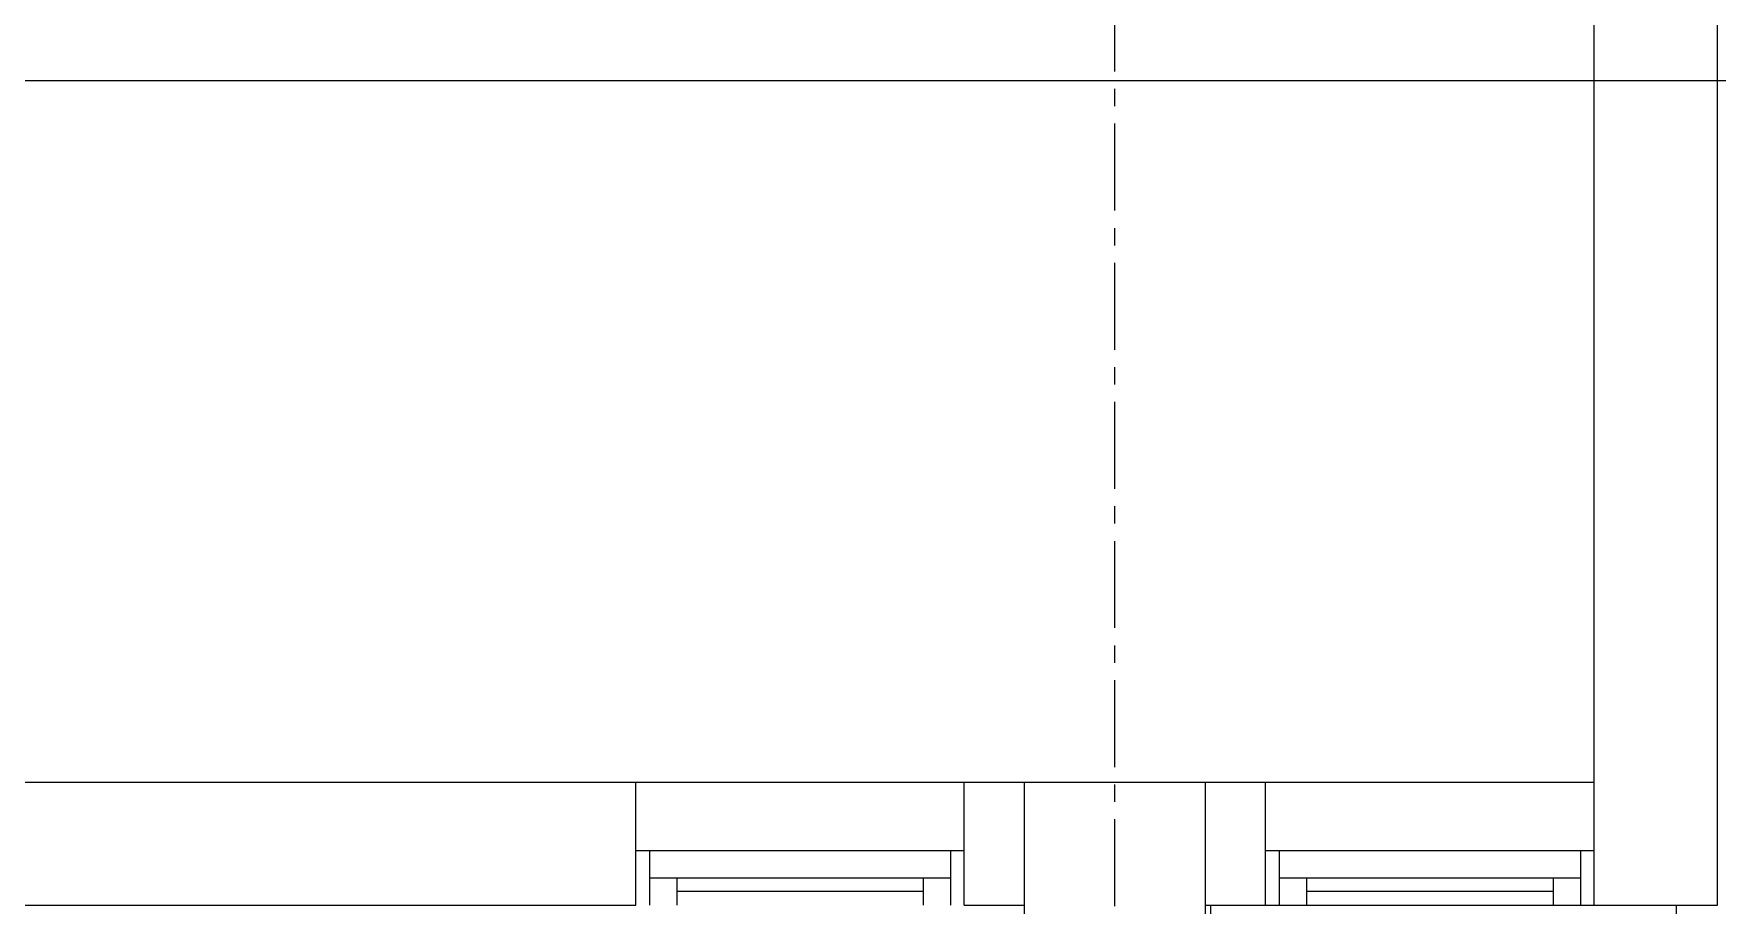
# Model space of a CAD drawing. Header units: millimetres. Extents: x 26027 to 581921, y 7230 to 233891.
# Drawn here: x 565775 to 568849, y 142385 to 143977 of the extents above; entities that cross this region are included whole.
import ezdxf

# ---------------------------------------------------------------- set-up
doc = ezdxf.new("R2010")
doc.units = ezdxf.units.MM
doc.header["$LTSCALE"] = 5
doc.linetypes.add('CENTER', pattern=[50.8, 31.75, -6.35, 6.35, -6.35])
doc.linetypes.add('HIDDEN2', pattern=[0.1875, 0.125, -0.0625])
for name, color, linetype, lineweight in [('Aluminum', 7, 'Continuous', 5), ('Medical Equipment and Furniture', 163, 'Continuous', 0), ('Proj', 7, 'HIDDEN2', 5), ('Structure', 20, 'Continuous', 5), ('Walls', 32, 'Continuous', 5)]:
    doc.layers.add(name, color=color, linetype=linetype, lineweight=lineweight)
doc.layers.add('axes', color=9, linetype='Continuous')

msp = doc.modelspace()

# ---------------------------------------------------------------- linework, layer by layer
at = {"layer": 'Aluminum'}
for p, q in [((566873.8, 142485.3, 0), (567473.8, 142485.3, 0)), ((566898.8, 142485.3, 0), (566898.8, 142385.3, 0)), ((567448.8, 142485.3, 0), (567448.8, 142385.3, 0)), ((568023.8, 142485.3, 0), (568623.8, 142485.3, 0)), ((568048.8, 142485.3, 0), (568048.8, 142385.3, 0)), ((568598.8, 142485.3, 0), (568598.8, 142385.3, 0)), ((566898.8, 142435.3, 0), (567448.8, 142435.3, 0)), ((566948.8, 142435.3, 0), (566948.8, 142385.3, 0)), ((567398.8, 142435.3, 0), (567398.8, 142385.3, 0)), ((568048.8, 142435.3, 0), (568598.8, 142435.3, 0)), ((568098.8, 142435.3, 0), (568098.8, 142385.3, 0)), ((568548.8, 142435.3, 0), (568548.8, 142385.3, 0)), ((567398.8, 142410.3, 0), (566948.8, 142410.3, 0)), ((568548.8, 142410.3, 0), (568098.8, 142410.3, 0)), ((568023.8, 142385.3, 0), (568623.8, 142385.3, 0))]:
    msp.add_line(p, q, dxfattribs=at)
at = {"layer": 'axes', "linetype": 'CENTER', "lineweight": 0}
msp.add_line((567748.8, 120285.6, 0), (567748.8, 146390.3, 0), dxfattribs=at)
at = {"layer": 'Medical Equipment and Furniture', "elevation": 0}
msp.add_lwpolyline([(567923.8, 142385.3), (568773.8, 142385.3), (568773.8, 138840.3), (567923.8, 138840.3), (567923.8, 142385.3)], dxfattribs=at)
at = {"layer": 'Proj'}
for p, q in [((566873.8, 142610.3, 0), (567473.8, 142610.3, 0)), ((568023.8, 142610.3, 0), (568623.8, 142610.3, 0))]:
    msp.add_line(p, q, dxfattribs=at)
msp.add_lwpolyline([(553288.8, 127680.3), (553288.8, 126400.3), (576913.8, 126400.3), (576913.8, 143890.3), (553288.8, 143890.3), (553288.8, 142610.3)], dxfattribs=at)
at = {"layer": 'Structure', "elevation": 0}
msp.add_lwpolyline([(567583.8, 142610.3), (567913.8, 142610.3), (567913.8, 142280.3), (567583.8, 142280.3)], close=True, dxfattribs=at)
at = {"layer": 'Walls'}
for p, q in [((568623.8, 142385.3, 0), (568623.8, 144610.3, 0)), ((568848.8, 142385.3, 0), (568848.8, 144385.3, 0)), ((564898.8, 142610.3, 0), (566873.8, 142610.3, 0)), ((566873.8, 142385.3, 0), (566873.8, 142610.3, 0)), ((567473.8, 142610.3, 0), (567583.8, 142610.3, 0)), ((567473.8, 142385.3, 0), (567473.8, 142610.3, 0)), ((567913.8, 142610.3, 0), (568023.8, 142610.3, 0)), ((568023.8, 142385.3, 0), (568023.8, 142610.3, 0)), ((564898.8, 142385.3, 0), (566873.8, 142385.3, 0)), ((567473.8, 142385.3, 0), (567583.8, 142385.3, 0)), ((567913.8, 142385.3, 0), (568023.8, 142385.3, 0)), ((568623.8, 142385.3, 0), (568848.8, 142385.3, 0))]:
    msp.add_line(p, q, dxfattribs=at)

doc.saveas('drawing.dxf')
